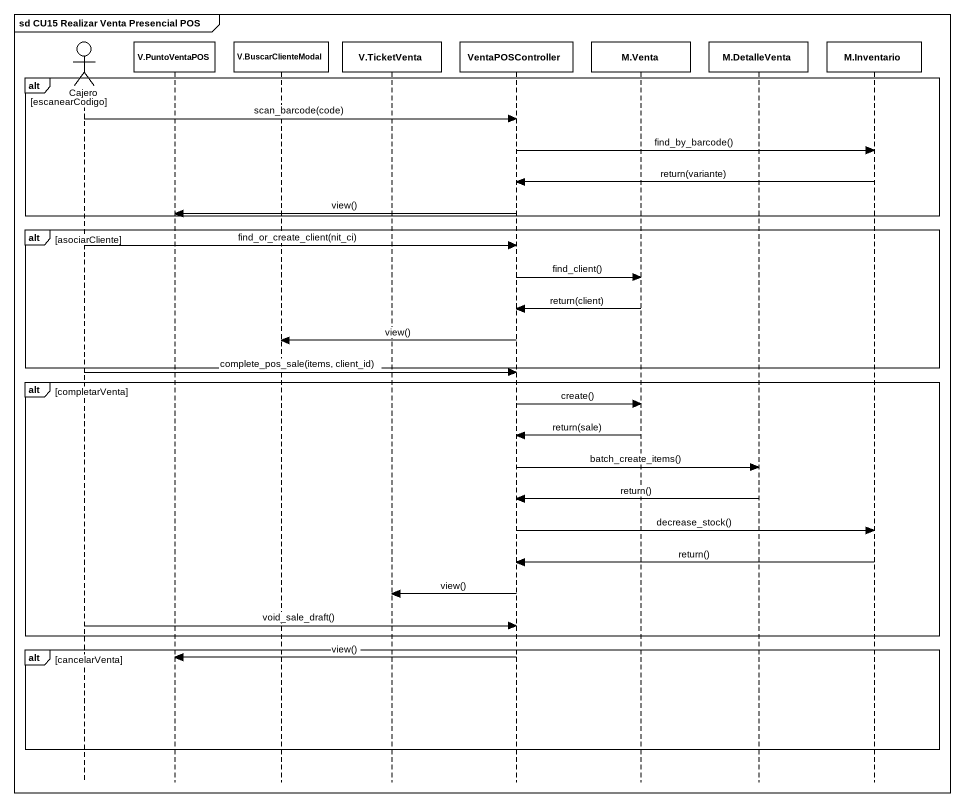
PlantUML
@startuml
mainframe sd CU15 Realizar Venta Presencial POS
hide footbox
actor Cajero
participant "V.PuntoVentaPOS" as V_PuntoVentaPOS
participant "V.BuscarClienteModal" as V_BuscarClienteModal
participant "V.TicketVenta" as V_TicketVenta
participant VentaPOSController
participant "M.Venta" as M_Venta
participant "M.DetalleVenta" as M_DetalleVenta
participant "M.Inventario" as M_Inventario

alt escanearCodigo
  Cajero -> VentaPOSController : scan_barcode(code)
  VentaPOSController -> M_Inventario : find_by_barcode()
  M_Inventario -> VentaPOSController : return(variante)
  VentaPOSController -> V_PuntoVentaPOS : view()
end
alt asociarCliente
  Cajero -> VentaPOSController : find_or_create_client(nit_ci)
  VentaPOSController -> M_Venta : find_client()
  M_Venta -> VentaPOSController : return(client)
  VentaPOSController -> V_BuscarClienteModal : view()
end
Cajero -> VentaPOSController : complete_pos_sale(items, client_id)
alt completarVenta
  VentaPOSController -> M_Venta : create()
  M_Venta -> VentaPOSController : return(sale)
  VentaPOSController -> M_DetalleVenta : batch_create_items()
  M_DetalleVenta -> VentaPOSController : return()
  VentaPOSController -> M_Inventario : decrease_stock()
  M_Inventario -> VentaPOSController : return()
  VentaPOSController -> V_TicketVenta : view()
  Cajero -> VentaPOSController : void_sale_draft()
end
alt cancelarVenta
  VentaPOSController -> V_PuntoVentaPOS : view()
end
@enduml
